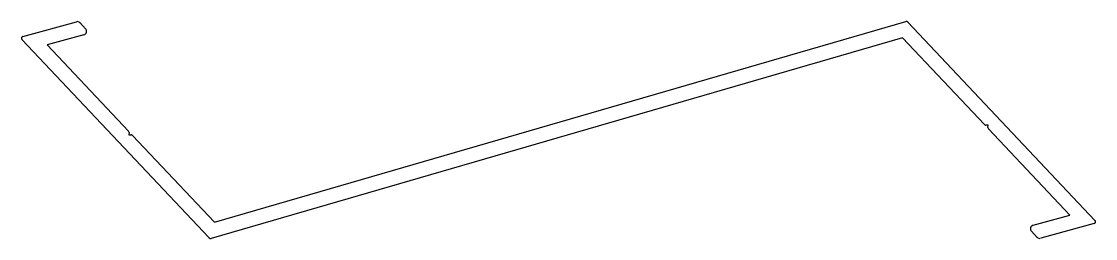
# Model space of a CAD drawing. Extents: x 2267 to 2415, y 1340 to 1369.
import ezdxf

# ---------------------------------------------------------------- set-up
doc = ezdxf.new("R2010")
doc.units = 0
doc.layers.get('0').update_dxf_attribs({"linetype": 'CONTINUOUS'})

msp = doc.modelspace()

# ---------------------------------------------------------------- linework, layer by layer
for p, q in [((2267.48, 1367.33), (2274.83, 1369.34)), ((2293.79, 1341.86), (2388.67, 1369.36)), ((2388.92, 1369.29), (2414.62, 1342.08)), ((2275.32, 1369.21), (2276.1, 1368.38)), ((2293.07, 1339.7), (2267.37, 1366.91)), ((2275.87, 1367.56), (2270.82, 1366.17)), ((2388.2, 1367.13), (2293.32, 1339.64)), ((2399.45, 1355.23), (2388.2, 1367.13)), ((2270.82, 1366.17), (2281.99, 1354.34)), ((2399.94, 1355.15), (2399.62, 1355.15)), ((2399.93, 1354.82), (2399.94, 1355.15)), ((2411.17, 1342.82), (2400, 1354.65)), ((2282.06, 1354.16), (2282.05, 1353.84)), ((2282.05, 1353.84), (2282.37, 1353.83)), ((2282.55, 1353.76), (2293.79, 1341.86)), ((2406.12, 1341.43), (2411.17, 1342.82)), ((2414.51, 1341.66), (2407.17, 1339.65)), ((2406.67, 1339.78), (2405.89, 1340.61))]:
    msp.add_line(p, q)
for centre, radius, start, end in [((2274.96, 1368.86), 0.5, 43.3639, 105.3639), ((2388.74, 1369.12), 0.25, 43.3639, 106.1626), ((2275.74, 1368.04), 0.5, 285.3639, 43.3639), ((2267.55, 1367.09), 0.25, 105.3639, 223.3639), ((2399.63, 1355.4), 0.25, 223.3639, 268.3639), ((2400.18, 1354.82), 0.25, 178.3639, 223.3639), ((2281.81, 1354.17), 0.25, 358.3639, 43.3639), ((2282.36, 1353.59), 0.25, 43.3639, 88.3639), ((2406.26, 1340.95), 0.5, 105.3639, 223.3639), ((2414.44, 1341.9), 0.25, 285.3639, 43.3639), ((2293.25, 1339.88), 0.25, 223.3639, 286.1626), ((2407.03, 1340.13), 0.5, 223.3639, 285.3639)]:
    msp.add_arc(centre, radius, start, end)

doc.saveas('drawing.dxf')
